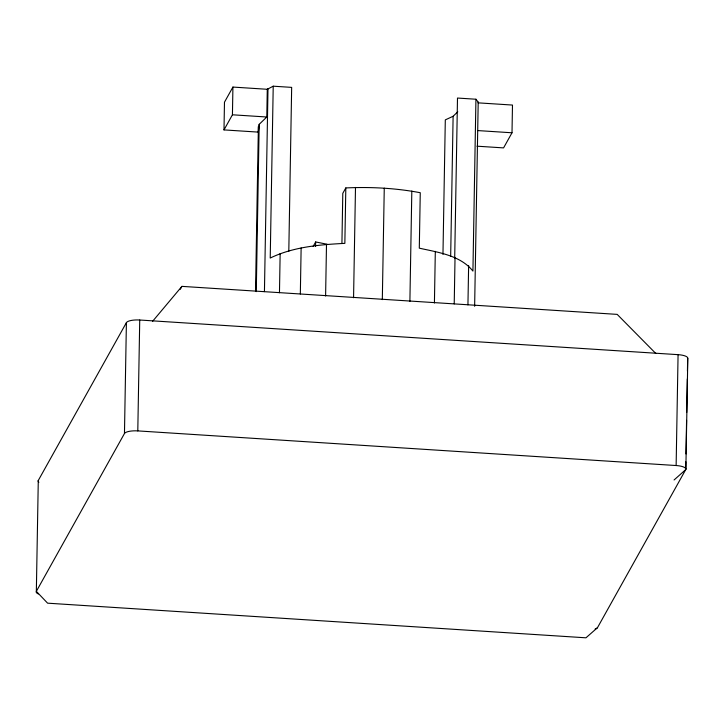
<?xml version="1.0" encoding="UTF-8"?>
<svg xmlns="http://www.w3.org/2000/svg" width="724" height="724" viewBox="0 0 724 724"><rect width="100%" height="100%" fill="white"/><g stroke="black" fill="none" stroke-linecap="round" stroke-linejoin="round"><path stroke-width="1.09" d="M687.438 371.077L687.655 358.751A11.611 3.43 1 0 0 678.071 354.66L139.732 320.017A11.611 3.43 1 0 0 126.401 322.642L38.282 480.474L36.345 591.345A11.611 3.43 1 0 0 38.372 593.942M597.255 627.889L585.951 637.808L47.603 603.173L36.345 591.345L124.465 433.513L126.401 322.642M124.465 433.513A11.611 3.43 1 0 1 137.795 430.898L139.732 320.017M267.283 89.287L266.794 117.007L259.183 124.338L258.359 132.112L223.997 129.904L224.476 102.184L232.92 87.07L267.283 89.287L273.219 86.192L291.663 87.378L288.804 251.319M223.997 129.904L232.431 114.79L232.92 87.07M255.518 291.229L258.396 126.546M258.359 132.112L258.459 126.573M256.269 291.618L259.183 124.338M264.441 291.636L267.989 88.6M273.219 86.192L270.224 258.043C293.292 246.866 319.565 244.658 344.85 243.364L345.819 187.932C370.67 186.774 395.802 188.086 420.264 192.72L419.296 248.16C437.948 252.341 460.373 255.301 472.926 271.084L475.93 99.233L457.496 98.048L454.69 258.595M279.464 292.758L280.152 253.463M300.333 293.998L301.13 247.97M315.574 246.386L315.655 241.952L327.194 244.259M325.601 295.998L326.497 244.35M341.927 243.228L342.796 193.335L345.819 187.932M353.565 297.763L355.493 187.416M382.317 299.618L384.263 188.14M409.893 301.392L411.82 191.036M434.418 302.994L435.314 251.355M442.961 254.414L445.305 119.876L453.115 116.274L457.785 111.767M450.672 256.133L453.115 116.274M454.219 303.908L455.025 257.871M467.939 304.885L468.627 265.59M474.636 306.288L478.202 102.129L475.93 99.233M476.962 146.185L503.569 147.895L512.004 132.782L512.483 105.061L478.121 102.853L478.202 102.129M595.128 629.038A11.611 3.43 1 0 0 597.599 627.464L685.719 469.632A11.611 3.43 1 0 0 676.135 465.532L678.071 354.66M685.854 461.785L685.719 469.632L674.071 479.976M685.99 453.948L686.578 420.354M686.714 412.508L687.302 378.914M685.863 469.179L687.8 358.308M180.285 289.31L181.923 286.369L617.183 314.379L655.781 353.457M313.139 246.459L315.655 241.952M152.465 321.474L181.923 286.369M232.431 114.79L266.794 117.007M477.641 130.573L512.004 132.782M137.795 430.898L676.135 465.532M38.879 482.256A11.611 3.43 1 0 1 38.282 480.474"/></g></svg>
